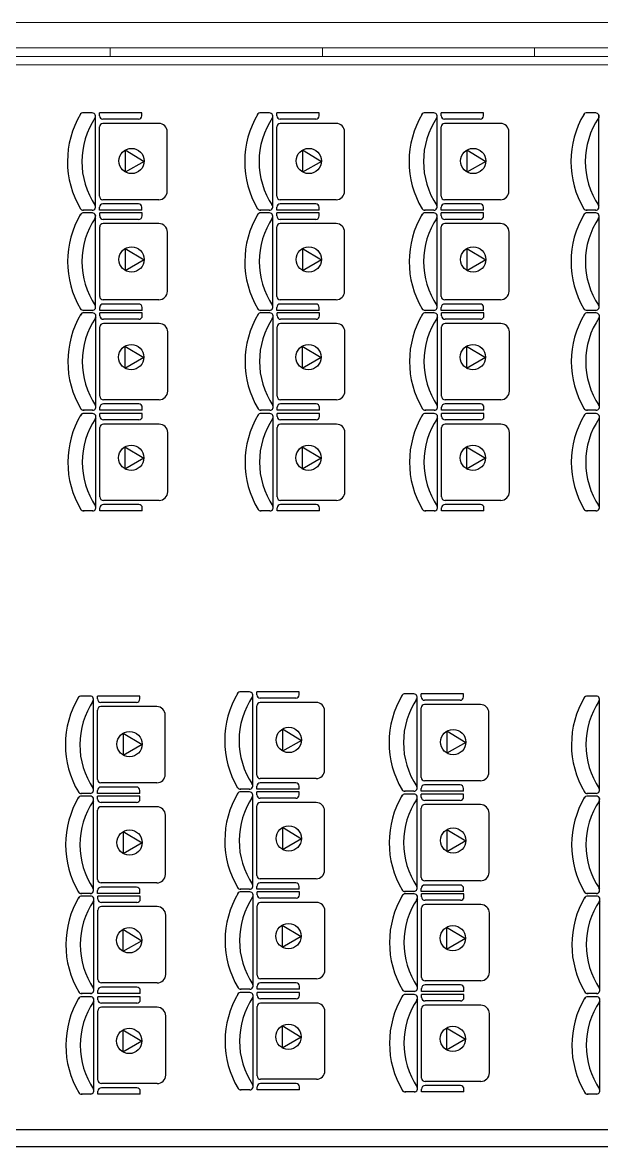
# Model space of a CAD drawing. Header units: millimetres. Extents: x 379 to 563, y 812 to 870.
# Drawn here: x 434.48 to 437.9, y 848.54 to 855.18 of the extents above; entities that cross this region are included whole.
import ezdxf

# ---------------------------------------------------------------- set-up
doc = ezdxf.new("R2010")
doc.units = ezdxf.units.MM
doc.layers.add('mobiliario', color=140, linetype='Continuous')
doc.layers.add('pontos', color=72, linetype='Continuous')

msp = doc.modelspace()

# ---------------------------------------------------------------- linework, layer by layer
for p, q in [((427.5002, 848.6404), (442.3002, 848.6404)), ((427.5002, 848.5404), (442.4002, 848.5404))]:
    msp.add_line(p, q)
at = {"color": 7, "lineweight": 0}
for points in [[(439.8124, 855.1786), (431.4583, 855.1786)], [(439.8124, 855.0283), (431.4583, 855.0283)], [(435.0028, 854.9782), (435.0028, 855.0283)], [(436.2553, 854.9782), (436.2553, 855.0283)], [(437.5078, 854.9782), (437.5078, 855.0283)], [(439.8124, 854.9782), (431.4583, 854.9782)], [(439.8124, 854.9281), (431.4583, 854.9281)]]:
    msp.add_lwpolyline(points, dxfattribs=at)
at = {"layer": 'mobiliario'}
for p, q in [((434.8961, 854.6446), (434.8392, 854.6446)), ((434.9155, 854.0868), (434.9155, 854.6284)), ((435.1894, 854.6446), (434.9394, 854.6446)), ((434.9394, 854.6271), (434.9394, 854.6446)), ((435.1694, 854.6071), (434.9594, 854.6071)), ((435.1894, 854.6271), (435.1894, 854.6446)), ((435.9429, 854.6446), (435.886, 854.6446)), ((435.9623, 854.0868), (435.9623, 854.6284)), ((436.2362, 854.6446), (435.9862, 854.6446)), ((435.9862, 854.6271), (435.9862, 854.6446)), ((436.2162, 854.6071), (436.0062, 854.6071)), ((436.2362, 854.6271), (436.2362, 854.6446)), ((436.9138, 854.6446), (436.8569, 854.6446)), ((436.9332, 854.0868), (436.9332, 854.6284)), ((437.2071, 854.6446), (436.9571, 854.6446)), ((436.9571, 854.6271), (436.9571, 854.6446)), ((437.1871, 854.6071), (436.9771, 854.6071)), ((437.2071, 854.6271), (437.2071, 854.6446)), ((437.8696, 854.6446), (437.8127, 854.6446)), ((437.889, 854.0868), (437.889, 854.6284)), ((434.9394, 854.1521), (434.9394, 854.5621)), ((435.2894, 854.5821), (434.9594, 854.5821)), ((435.9862, 854.1521), (435.9862, 854.5621)), ((436.3362, 854.5821), (436.0062, 854.5821)), ((436.9571, 854.1521), (436.9571, 854.5621)), ((437.3071, 854.5821), (436.9771, 854.5821)), ((435.3394, 854.1821), (435.3394, 854.5321)), ((436.3862, 854.1821), (436.3862, 854.5321)), ((437.3571, 854.1821), (437.3571, 854.5321)), ((434.8964, 854.0696), (434.8398, 854.0696)), ((434.9394, 854.0696), (434.9394, 854.0871)), ((435.1894, 854.0696), (434.9394, 854.0696)), ((435.2894, 854.1321), (434.9594, 854.1321)), ((435.1694, 854.1071), (434.9594, 854.1071)), ((435.1894, 854.0696), (435.1894, 854.0871)), ((435.9432, 854.0696), (435.8866, 854.0696)), ((435.9862, 854.0696), (435.9862, 854.0871)), ((436.2362, 854.0696), (435.9862, 854.0696)), ((436.3362, 854.1321), (436.0062, 854.1321)), ((436.2162, 854.1071), (436.0062, 854.1071)), ((436.2362, 854.0696), (436.2362, 854.0871)), ((436.9141, 854.0696), (436.8575, 854.0696)), ((436.9571, 854.0696), (436.9571, 854.0871)), ((437.2071, 854.0696), (436.9571, 854.0696)), ((437.3071, 854.1321), (436.9771, 854.1321)), ((437.1871, 854.1071), (436.9771, 854.1071)), ((437.2071, 854.0696), (437.2071, 854.0871)), ((437.8699, 854.0696), (437.8133, 854.0696)), ((434.8967, 854.0535), (434.8398, 854.0535)), ((434.9161, 853.4958), (434.9161, 854.0374)), ((435.19, 854.0535), (434.94, 854.0535)), ((434.94, 854.036), (434.94, 854.0535)), ((435.17, 854.016), (434.96, 854.016)), ((435.19, 854.036), (435.19, 854.0535)), ((435.9435, 854.0535), (435.8866, 854.0535)), ((435.9629, 853.4958), (435.9629, 854.0374)), ((436.2368, 854.0535), (435.9868, 854.0535)), ((435.9868, 854.036), (435.9868, 854.0535)), ((436.2168, 854.016), (436.0068, 854.016)), ((436.2368, 854.036), (436.2368, 854.0535)), ((436.9144, 854.0535), (436.8575, 854.0535)), ((436.9338, 853.4958), (436.9338, 854.0374)), ((437.2077, 854.0535), (436.9577, 854.0535)), ((436.9577, 854.036), (436.9577, 854.0535)), ((437.1877, 854.016), (436.9777, 854.016)), ((437.2077, 854.036), (437.2077, 854.0535)), ((437.8702, 854.0535), (437.8133, 854.0535)), ((437.8896, 853.4958), (437.8896, 854.0374)), ((434.94, 853.561), (434.94, 853.971)), ((435.29, 853.991), (434.96, 853.991)), ((435.34, 853.591), (435.34, 853.941)), ((435.9868, 853.561), (435.9868, 853.971)), ((436.3368, 853.991), (436.0068, 853.991)), ((436.3868, 853.591), (436.3868, 853.941)), ((436.9577, 853.561), (436.9577, 853.971)), ((437.3077, 853.991), (436.9777, 853.991)), ((437.3577, 853.591), (437.3577, 853.941)), ((435.29, 853.541), (434.96, 853.541)), ((436.3368, 853.541), (436.0068, 853.541)), ((437.3077, 853.541), (436.9777, 853.541)), ((434.897, 853.4785), (434.8404, 853.4785)), ((434.94, 853.4785), (434.94, 853.496)), ((435.19, 853.4785), (434.94, 853.4785)), ((435.17, 853.516), (434.96, 853.516)), ((435.19, 853.4785), (435.19, 853.496)), ((435.9438, 853.4785), (435.8872, 853.4785)), ((435.9868, 853.4785), (435.9868, 853.496)), ((436.2368, 853.4785), (435.9868, 853.4785)), ((436.2168, 853.516), (436.0068, 853.516)), ((436.2368, 853.4785), (436.2368, 853.496)), ((436.9147, 853.4785), (436.8581, 853.4785)), ((436.9577, 853.4785), (436.9577, 853.496)), ((437.2077, 853.4785), (436.9577, 853.4785)), ((437.1877, 853.516), (436.9777, 853.516)), ((437.2077, 853.4785), (437.2077, 853.496)), ((437.8705, 853.4785), (437.8139, 853.4785)), ((434.8985, 853.4633), (434.8416, 853.4633)), ((434.9179, 852.9055), (434.9179, 853.4471)), ((435.1918, 853.4633), (434.9418, 853.4633)), ((434.9418, 853.4458), (434.9418, 853.4633)), ((435.1718, 853.4258), (434.9618, 853.4258)), ((435.1918, 853.4458), (435.1918, 853.4633)), ((435.9453, 853.4633), (435.8884, 853.4633)), ((435.9647, 852.9055), (435.9647, 853.4471)), ((436.2386, 853.4633), (435.9886, 853.4633)), ((435.9886, 853.4458), (435.9886, 853.4633)), ((436.2186, 853.4258), (436.0086, 853.4258)), ((436.2386, 853.4458), (436.2386, 853.4633)), ((436.9162, 853.4633), (436.8593, 853.4633)), ((436.9356, 852.9055), (436.9356, 853.4471)), ((437.2095, 853.4633), (436.9595, 853.4633)), ((436.9595, 853.4458), (436.9595, 853.4633)), ((437.1895, 853.4258), (436.9795, 853.4258)), ((437.2095, 853.4458), (437.2095, 853.4633)), ((437.872, 853.4633), (437.8151, 853.4633)), ((437.8914, 852.9055), (437.8914, 853.4471)), ((434.9418, 852.9708), (434.9418, 853.3808)), ((435.2918, 853.4008), (434.9618, 853.4008)), ((435.3418, 853.0008), (435.3418, 853.3508)), ((435.9886, 852.9708), (435.9886, 853.3808)), ((436.3386, 853.4008), (436.0086, 853.4008)), ((436.3886, 853.0008), (436.3886, 853.3508)), ((436.9595, 852.9708), (436.9595, 853.3808)), ((437.3095, 853.4008), (436.9795, 853.4008)), ((437.3595, 853.0008), (437.3595, 853.3508)), ((435.2918, 852.9508), (434.9618, 852.9508)), ((436.3386, 852.9508), (436.0086, 852.9508)), ((437.3095, 852.9508), (436.9795, 852.9508)), ((434.8988, 852.8883), (434.8422, 852.8883)), ((434.9418, 852.8883), (434.9418, 852.9058)), ((435.1918, 852.8883), (434.9418, 852.8883)), ((435.1718, 852.9258), (434.9618, 852.9258)), ((435.1918, 852.8883), (435.1918, 852.9058)), ((435.9456, 852.8883), (435.889, 852.8883)), ((435.9886, 852.8883), (435.9886, 852.9058)), ((436.2386, 852.8883), (435.9886, 852.8883)), ((436.2186, 852.9258), (436.0086, 852.9258)), ((436.2386, 852.8883), (436.2386, 852.9058)), ((436.9165, 852.8883), (436.8599, 852.8883)), ((436.9595, 852.8883), (436.9595, 852.9058)), ((437.2095, 852.8883), (436.9595, 852.8883)), ((437.1895, 852.9258), (436.9795, 852.9258)), ((437.2095, 852.8883), (437.2095, 852.9058)), ((437.8723, 852.8883), (437.8157, 852.8883)), ((434.8985, 852.8689), (434.8416, 852.8689)), ((434.9179, 852.3111), (434.9179, 852.8527)), ((435.1918, 852.8689), (434.9418, 852.8689)), ((434.9418, 852.8514), (434.9418, 852.8689)), ((435.1718, 852.8314), (434.9618, 852.8314)), ((435.1918, 852.8514), (435.1918, 852.8689)), ((435.9453, 852.8689), (435.8884, 852.8689)), ((435.9647, 852.3111), (435.9647, 852.8527)), ((436.2386, 852.8689), (435.9886, 852.8689)), ((435.9886, 852.8514), (435.9886, 852.8689)), ((436.2186, 852.8314), (436.0086, 852.8314)), ((436.2386, 852.8514), (436.2386, 852.8689)), ((436.9162, 852.8689), (436.8593, 852.8689)), ((436.9356, 852.3111), (436.9356, 852.8527)), ((437.2095, 852.8689), (436.9595, 852.8689)), ((436.9595, 852.8514), (436.9595, 852.8689)), ((437.1895, 852.8314), (436.9795, 852.8314)), ((437.2095, 852.8514), (437.2095, 852.8689)), ((437.872, 852.8689), (437.8151, 852.8689)), ((437.8914, 852.3111), (437.8914, 852.8527)), ((434.9418, 852.3764), (434.9418, 852.7864)), ((435.2918, 852.8064), (434.9618, 852.8064)), ((435.3418, 852.4064), (435.3418, 852.7564)), ((435.9886, 852.3764), (435.9886, 852.7864)), ((436.3386, 852.8064), (436.0086, 852.8064)), ((436.3886, 852.4064), (436.3886, 852.7564)), ((436.9595, 852.3764), (436.9595, 852.7864)), ((437.3095, 852.8064), (436.9795, 852.8064)), ((437.3595, 852.4064), (437.3595, 852.7564)), ((435.2918, 852.3564), (434.9618, 852.3564)), ((436.3386, 852.3564), (436.0086, 852.3564)), ((437.3095, 852.3564), (436.9795, 852.3564)), ((434.8988, 852.2939), (434.8422, 852.2939)), ((434.9418, 852.2939), (434.9418, 852.3114)), ((435.1918, 852.2939), (434.9418, 852.2939)), ((435.1718, 852.3314), (434.9618, 852.3314)), ((435.1918, 852.2939), (435.1918, 852.3114)), ((435.9456, 852.2939), (435.889, 852.2939)), ((435.9886, 852.2939), (435.9886, 852.3114)), ((436.2386, 852.2939), (435.9886, 852.2939)), ((436.2186, 852.3314), (436.0086, 852.3314)), ((436.2386, 852.2939), (436.2386, 852.3114)), ((436.9165, 852.2939), (436.8599, 852.2939)), ((436.9595, 852.2939), (436.9595, 852.3114)), ((437.2095, 852.2939), (436.9595, 852.2939)), ((437.1895, 852.3314), (436.9795, 852.3314)), ((437.2095, 852.2939), (437.2095, 852.3114)), ((437.8723, 852.2939), (437.8157, 852.2939)), ((435.8248, 851.2254), (435.7678, 851.2254)), ((436.118, 851.2254), (435.868, 851.2254)), ((435.868, 851.2079), (435.868, 851.2254)), ((436.118, 851.2079), (436.118, 851.2254)), ((434.8842, 851.2008), (434.8273, 851.2008)), ((434.9036, 850.643), (434.9036, 851.1846)), ((435.1775, 851.2008), (434.9275, 851.2008)), ((434.9275, 851.1833), (434.9275, 851.2008)), ((435.1575, 851.1633), (434.9475, 851.1633)), ((435.1775, 851.1833), (435.1775, 851.2008)), ((435.8442, 850.6676), (435.8442, 851.2092)), ((436.098, 851.1879), (435.888, 851.1879)), ((436.218, 851.1629), (435.888, 851.1629)), ((436.7957, 851.2131), (436.7388, 851.2131)), ((436.8151, 850.6553), (436.8151, 851.1969)), ((437.089, 851.2131), (436.839, 851.2131)), ((436.839, 851.1956), (436.839, 851.2131)), ((437.069, 851.1756), (436.859, 851.1756)), ((437.189, 851.1506), (436.859, 851.1506)), ((437.089, 851.1956), (437.089, 851.2131)), ((437.8728, 851.2008), (437.8159, 851.2008)), ((437.8922, 850.643), (437.8922, 851.1846)), ((434.9275, 850.7083), (434.9275, 851.1183)), ((435.2775, 851.1383), (434.9475, 851.1383)), ((435.3275, 850.7383), (435.3275, 851.0883)), ((435.868, 850.7329), (435.868, 851.1429)), ((436.268, 850.7629), (436.268, 851.1129)), ((436.839, 850.7206), (436.839, 851.1306)), ((437.239, 850.7506), (437.239, 851.1006)), ((435.2775, 850.6883), (434.9475, 850.6883)), ((436.218, 850.7129), (435.888, 850.7129)), ((436.098, 850.6879), (435.888, 850.6879)), ((437.189, 850.7006), (436.859, 850.7006)), ((434.8845, 850.6258), (434.8279, 850.6258)), ((434.9275, 850.6258), (434.9275, 850.6433)), ((435.1775, 850.6258), (434.9275, 850.6258)), ((435.1575, 850.6633), (434.9475, 850.6633)), ((435.1775, 850.6258), (435.1775, 850.6433)), ((435.8251, 850.6504), (435.7684, 850.6504)), ((435.8253, 850.6343), (435.7684, 850.6343)), ((435.8447, 850.0765), (435.8447, 850.6181)), ((435.868, 850.6504), (435.868, 850.6679)), ((436.118, 850.6504), (435.868, 850.6504)), ((436.1186, 850.6343), (435.8686, 850.6343)), ((435.8686, 850.6168), (435.8686, 850.6343)), ((436.118, 850.6504), (436.118, 850.6679)), ((436.1186, 850.6168), (436.1186, 850.6343)), ((436.7962, 850.622), (436.7393, 850.622)), ((436.796, 850.6381), (436.7394, 850.6381)), ((436.839, 850.6381), (436.839, 850.6556)), ((437.089, 850.6381), (436.839, 850.6381)), ((437.0895, 850.622), (436.8395, 850.622)), ((436.8395, 850.6045), (436.8395, 850.622)), ((437.069, 850.6756), (436.859, 850.6756)), ((437.089, 850.6381), (437.089, 850.6556)), ((437.0895, 850.6045), (437.0895, 850.622)), ((437.8731, 850.6258), (437.8165, 850.6258)), ((434.8847, 850.6097), (434.8278, 850.6097)), ((434.9041, 850.0519), (434.9041, 850.5935)), ((435.178, 850.6097), (434.928, 850.6097)), ((434.928, 850.5922), (434.928, 850.6097)), ((435.158, 850.5722), (434.948, 850.5722)), ((435.178, 850.5922), (435.178, 850.6097)), ((435.8686, 850.1418), (435.8686, 850.5518)), ((436.0986, 850.5968), (435.8886, 850.5968)), ((436.2186, 850.5718), (435.8886, 850.5718)), ((436.8157, 850.0642), (436.8157, 850.6058)), ((437.0695, 850.5845), (436.8595, 850.5845)), ((437.1895, 850.5595), (436.8595, 850.5595)), ((437.8734, 850.6097), (437.8165, 850.6097)), ((437.8928, 850.0519), (437.8928, 850.5935)), ((434.928, 850.1172), (434.928, 850.5272)), ((435.278, 850.5472), (434.948, 850.5472)), ((435.328, 850.1472), (435.328, 850.4972)), ((436.2686, 850.1718), (436.2686, 850.5218)), ((436.8395, 850.1295), (436.8395, 850.5395)), ((437.2395, 850.1595), (437.2395, 850.5095)), ((435.278, 850.0972), (434.948, 850.0972)), ((436.2186, 850.1218), (435.8886, 850.1218)), ((436.0986, 850.0968), (435.8886, 850.0968)), ((437.1895, 850.1095), (436.8595, 850.1095)), ((434.885, 850.0347), (434.8284, 850.0347)), ((434.8866, 850.0195), (434.8296, 850.0195)), ((434.928, 850.0347), (434.928, 850.0522)), ((435.178, 850.0347), (434.928, 850.0347)), ((435.1798, 850.0195), (434.9298, 850.0195)), ((434.9298, 850.002), (434.9298, 850.0195)), ((435.158, 850.0722), (434.948, 850.0722)), ((435.178, 850.0347), (435.178, 850.0522)), ((435.1798, 850.002), (435.1798, 850.0195)), ((435.8256, 850.0593), (435.769, 850.0593)), ((435.8271, 850.0441), (435.7702, 850.0441)), ((435.8465, 849.4863), (435.8465, 850.0279)), ((435.8686, 850.0593), (435.8686, 850.0768)), ((436.1186, 850.0593), (435.8686, 850.0593)), ((436.1204, 850.0441), (435.8704, 850.0441)), ((435.8704, 850.0266), (435.8704, 850.0441)), ((436.1186, 850.0593), (436.1186, 850.0768)), ((436.1204, 850.0266), (436.1204, 850.0441)), ((436.7966, 850.047), (436.7399, 850.047)), ((436.7981, 850.0318), (436.7412, 850.0318)), ((436.8395, 850.047), (436.8395, 850.0645)), ((437.0895, 850.047), (436.8395, 850.047)), ((437.0914, 850.0318), (436.8414, 850.0318)), ((436.8414, 850.0143), (436.8414, 850.0318)), ((437.0695, 850.0845), (436.8595, 850.0845)), ((437.0895, 850.047), (437.0895, 850.0645)), ((437.0914, 850.0143), (437.0914, 850.0318)), ((437.8737, 850.0347), (437.8171, 850.0347)), ((437.8752, 850.0195), (437.8183, 850.0195)), ((434.906, 849.4617), (434.906, 850.0033)), ((435.1598, 849.982), (434.9498, 849.982)), ((435.2798, 849.957), (434.9498, 849.957)), ((435.8704, 849.5516), (435.8704, 849.9616)), ((436.1004, 850.0066), (435.8904, 850.0066)), ((436.2204, 849.9816), (435.8904, 849.9816)), ((436.8175, 849.474), (436.8175, 850.0156)), ((437.0714, 849.9943), (436.8614, 849.9943)), ((437.1914, 849.9693), (436.8614, 849.9693)), ((437.8946, 849.4617), (437.8946, 850.0033)), ((434.9298, 849.527), (434.9298, 849.937)), ((435.3298, 849.557), (435.3298, 849.907)), ((436.2704, 849.5816), (436.2704, 849.9316)), ((436.8414, 849.5393), (436.8414, 849.9493)), ((437.2414, 849.5693), (437.2414, 849.9193)), ((435.2798, 849.507), (434.9498, 849.507)), ((436.2204, 849.5316), (435.8904, 849.5316)), ((436.1004, 849.5066), (435.8904, 849.5066)), ((437.1914, 849.5193), (436.8614, 849.5193)), ((437.0714, 849.4943), (436.8614, 849.4943)), ((434.8866, 849.425), (434.8296, 849.425)), ((434.8869, 849.4445), (434.8303, 849.4445)), ((434.9298, 849.4445), (434.9298, 849.462)), ((435.1798, 849.4445), (434.9298, 849.4445)), ((435.1798, 849.425), (434.9298, 849.425)), ((434.9298, 849.4075), (434.9298, 849.425)), ((435.1598, 849.482), (434.9498, 849.482)), ((435.1798, 849.4445), (435.1798, 849.462)), ((435.1798, 849.4075), (435.1798, 849.425)), ((435.8271, 849.4497), (435.7702, 849.4497)), ((435.8274, 849.4691), (435.7708, 849.4691)), ((435.8465, 848.8919), (435.8465, 849.4335)), ((435.8704, 849.4691), (435.8704, 849.4866)), ((436.1204, 849.4691), (435.8704, 849.4691)), ((436.1204, 849.4497), (435.8704, 849.4497)), ((435.8704, 849.4322), (435.8704, 849.4497)), ((436.1204, 849.4691), (436.1204, 849.4866)), ((436.1204, 849.4322), (436.1204, 849.4497)), ((436.7981, 849.4374), (436.7412, 849.4374)), ((436.7984, 849.4568), (436.7418, 849.4568)), ((436.8414, 849.4568), (436.8414, 849.4743)), ((437.0914, 849.4568), (436.8414, 849.4568)), ((437.0914, 849.4374), (436.8414, 849.4374)), ((436.8414, 849.4199), (436.8414, 849.4374)), ((437.0914, 849.4568), (437.0914, 849.4743)), ((437.0914, 849.4199), (437.0914, 849.4374)), ((437.8752, 849.425), (437.8183, 849.425)), ((437.8755, 849.4445), (437.8189, 849.4445)), ((434.906, 848.8673), (434.906, 849.4089)), ((435.1598, 849.3875), (434.9498, 849.3875)), ((435.2798, 849.3625), (434.9498, 849.3625)), ((435.8704, 848.9572), (435.8704, 849.3672)), ((436.1004, 849.4122), (435.8904, 849.4122)), ((436.2204, 849.3872), (435.8904, 849.3872)), ((436.8175, 848.8796), (436.8175, 849.4212)), ((437.0714, 849.3999), (436.8614, 849.3999)), ((437.1914, 849.3749), (436.8614, 849.3749)), ((437.8946, 848.8673), (437.8946, 849.4089)), ((434.9298, 848.9325), (434.9298, 849.3425)), ((435.3298, 848.9625), (435.3298, 849.3125)), ((436.2704, 848.9872), (436.2704, 849.3372)), ((436.8414, 848.9449), (436.8414, 849.3549)), ((437.2414, 848.9749), (437.2414, 849.3249)), ((435.2798, 848.9125), (434.9498, 848.9125)), ((435.8704, 848.8747), (435.8704, 848.8922)), ((436.2204, 848.9372), (435.8904, 848.9372)), ((436.1004, 848.9122), (435.8904, 848.9122)), ((436.1204, 848.8747), (436.1204, 848.8922)), ((437.1914, 848.9249), (436.8614, 848.9249)), ((437.0714, 848.8999), (436.8614, 848.8999)), ((434.8869, 848.85), (434.8303, 848.85)), ((434.9298, 848.85), (434.9298, 848.8675)), ((435.1798, 848.85), (434.9298, 848.85)), ((435.1598, 848.8875), (434.9498, 848.8875)), ((435.1798, 848.85), (435.1798, 848.8675)), ((435.8274, 848.8747), (435.7708, 848.8747)), ((436.1204, 848.8747), (435.8704, 848.8747)), ((436.7984, 848.8624), (436.7418, 848.8624)), ((436.8414, 848.8624), (436.8414, 848.8799)), ((437.0914, 848.8624), (436.8414, 848.8624)), ((437.0914, 848.8624), (437.0914, 848.8799)), ((437.8755, 848.85), (437.8189, 848.85))]:
    msp.add_line(p, q, dxfattribs=at)
for centre, radius, start, end in [((435.2976, 854.3571), 0.5479, 149.20718, 210.60825), ((434.8424, 854.6249), 0.02, 79.83926, 158.41948), ((435.2976, 854.3571), 0.463, 145.88951, 213.99142), ((434.8959, 854.6246), 0.02, 315.79849, 90.6613), ((434.9594, 854.6271), 0.02, 180, 270), ((435.1694, 854.6271), 0.02, 270, 0), ((436.3444, 854.3571), 0.5479, 149.20718, 210.60825), ((435.8892, 854.6249), 0.02, 79.83926, 158.41948), ((436.3444, 854.3571), 0.463, 145.88951, 213.99142), ((435.9427, 854.6246), 0.02, 315.79849, 90.6613), ((436.0062, 854.6271), 0.02, 180, 270), ((436.2162, 854.6271), 0.02, 270, 0), ((437.3153, 854.3571), 0.5479, 149.20718, 210.60825), ((436.8601, 854.6249), 0.02, 79.83926, 158.41948), ((437.3153, 854.3571), 0.463, 145.88951, 213.99142), ((436.9136, 854.6246), 0.02, 315.79849, 90.6613), ((436.9771, 854.6271), 0.02, 180, 270), ((437.1871, 854.6271), 0.02, 270, 0), ((438.2711, 854.3571), 0.5479, 149.20718, 210.60825), ((437.8159, 854.6249), 0.02, 79.83926, 158.41948), ((438.2711, 854.3571), 0.463, 145.88951, 213.99142), ((437.8694, 854.6246), 0.02, 315.79849, 90.6613), ((434.9594, 854.5621), 0.02, 90, 180), ((435.2894, 854.5321), 0.05, 0, 90), ((436.0062, 854.5621), 0.02, 90, 180), ((436.3362, 854.5321), 0.05, 0, 90), ((436.9771, 854.5621), 0.02, 90, 180), ((437.3071, 854.5321), 0.05, 0, 90), ((434.9594, 854.1521), 0.02, 180, 270), ((435.2894, 854.1821), 0.05, 270, 0), ((436.0062, 854.1521), 0.02, 180, 270), ((436.3362, 854.1821), 0.05, 270, 0), ((436.9771, 854.1521), 0.02, 180, 270), ((437.3071, 854.1821), 0.05, 270, 0), ((434.8426, 854.0894), 0.02, 206.56751, 277.91208), ((434.8957, 854.0896), 0.02, 267.97068, 41.63789), ((434.9594, 854.0871), 0.02, 90, 180), ((435.1694, 854.0871), 0.02, 0, 90), ((435.8894, 854.0894), 0.02, 206.56751, 277.91208), ((435.9425, 854.0896), 0.02, 267.97068, 41.63789), ((436.0062, 854.0871), 0.02, 90, 180), ((436.2162, 854.0871), 0.02, 0, 90), ((436.8603, 854.0894), 0.02, 206.56751, 277.91208), ((436.9134, 854.0896), 0.02, 267.97068, 41.63789), ((436.9771, 854.0871), 0.02, 90, 180), ((437.1871, 854.0871), 0.02, 0, 90), ((437.816, 854.0894), 0.02, 206.56751, 277.91208), ((437.8692, 854.0896), 0.02, 267.97068, 41.63789), ((435.2982, 853.766), 0.5479, 149.20718, 210.60825), ((434.843, 854.0339), 0.02, 79.83926, 158.41948), ((435.2982, 853.766), 0.463, 145.88951, 213.99142), ((434.8965, 854.0335), 0.02, 315.79849, 90.6613), ((434.96, 854.036), 0.02, 180, 270), ((435.17, 854.036), 0.02, 270, 0), ((436.345, 853.766), 0.5479, 149.20718, 210.60825), ((435.8898, 854.0339), 0.02, 79.83926, 158.41948), ((436.345, 853.766), 0.463, 145.88951, 213.99142), ((435.9433, 854.0335), 0.02, 315.79849, 90.6613), ((436.0068, 854.036), 0.02, 180, 270), ((436.2168, 854.036), 0.02, 270, 0), ((437.3159, 853.766), 0.5479, 149.20718, 210.60825), ((436.8607, 854.0339), 0.02, 79.83926, 158.41948), ((437.3159, 853.766), 0.463, 145.88951, 213.99142), ((436.9142, 854.0335), 0.02, 315.79849, 90.6613), ((436.9777, 854.036), 0.02, 180, 270), ((437.1877, 854.036), 0.02, 270, 0), ((438.2717, 853.766), 0.5479, 149.20718, 210.60825), ((437.8165, 854.0339), 0.02, 79.83926, 158.41948), ((438.2717, 853.766), 0.463, 145.88951, 213.99142), ((437.8699, 854.0335), 0.02, 315.79849, 90.6613), ((434.96, 853.971), 0.02, 90, 180), ((435.29, 853.941), 0.05, 0, 90), ((436.0068, 853.971), 0.02, 90, 180), ((436.3368, 853.941), 0.05, 0, 90), ((436.9777, 853.971), 0.02, 90, 180), ((437.3077, 853.941), 0.05, 0, 90), ((434.96, 853.561), 0.02, 180, 270), ((435.29, 853.591), 0.05, 270, 0), ((436.0068, 853.561), 0.02, 180, 270), ((436.3368, 853.591), 0.05, 270, 0), ((436.9777, 853.561), 0.02, 180, 270), ((437.3077, 853.591), 0.05, 270, 0), ((434.8432, 853.4984), 0.02, 206.56751, 277.91208), ((434.8963, 853.4985), 0.02, 267.97068, 41.63789), ((434.96, 853.496), 0.02, 90, 180), ((435.17, 853.496), 0.02, 0, 90), ((435.8899, 853.4984), 0.02, 206.56751, 277.91208), ((435.9431, 853.4985), 0.02, 267.97068, 41.63789), ((436.0068, 853.496), 0.02, 90, 180), ((436.2168, 853.496), 0.02, 0, 90), ((436.8609, 853.4984), 0.02, 206.56751, 277.91208), ((436.914, 853.4985), 0.02, 267.97068, 41.63789), ((436.9777, 853.496), 0.02, 90, 180), ((437.1877, 853.496), 0.02, 0, 90), ((437.8166, 853.4984), 0.02, 206.56751, 277.91208), ((437.8698, 853.4985), 0.02, 267.97068, 41.63789), ((435.3, 853.1758), 0.5479, 149.20718, 210.60825), ((434.8448, 853.4436), 0.02, 79.83926, 158.41948), ((435.3, 853.1758), 0.463, 145.88951, 213.99142), ((434.8983, 853.4433), 0.02, 315.79849, 90.6613), ((434.9618, 853.4458), 0.02, 180, 270), ((435.1718, 853.4458), 0.02, 270, 0), ((436.3468, 853.1758), 0.5479, 149.20718, 210.60825), ((435.8916, 853.4436), 0.02, 79.83926, 158.41948), ((436.3468, 853.1758), 0.463, 145.88951, 213.99142), ((435.9451, 853.4433), 0.02, 315.79849, 90.6613), ((436.0086, 853.4458), 0.02, 180, 270), ((436.2186, 853.4458), 0.02, 270, 0), ((437.3177, 853.1758), 0.5479, 149.20718, 210.60825), ((436.8625, 853.4436), 0.02, 79.83926, 158.41948), ((437.3177, 853.1758), 0.463, 145.88951, 213.99142), ((436.916, 853.4433), 0.02, 315.79849, 90.6613), ((436.9795, 853.4458), 0.02, 180, 270), ((437.1895, 853.4458), 0.02, 270, 0), ((438.2735, 853.1758), 0.5479, 149.20718, 210.60825), ((437.8183, 853.4436), 0.02, 79.83926, 158.41948), ((438.2735, 853.1758), 0.463, 145.88951, 213.99142), ((437.8717, 853.4433), 0.02, 315.79849, 90.6613), ((434.9618, 853.3808), 0.02, 90, 180), ((435.2918, 853.3508), 0.05, 0, 90), ((436.0086, 853.3808), 0.02, 90, 180), ((436.3386, 853.3508), 0.05, 0, 90), ((436.9795, 853.3808), 0.02, 90, 180), ((437.3095, 853.3508), 0.05, 0, 90), ((434.9618, 852.9708), 0.02, 180, 270), ((435.2918, 853.0008), 0.05, 270, 0), ((436.0086, 852.9708), 0.02, 180, 270), ((436.3386, 853.0008), 0.05, 270, 0), ((436.9795, 852.9708), 0.02, 180, 270), ((437.3095, 853.0008), 0.05, 270, 0), ((434.845, 852.9081), 0.02, 206.56751, 277.91208), ((434.8981, 852.9083), 0.02, 267.97068, 41.63789), ((434.9618, 852.9058), 0.02, 90, 180), ((435.1718, 852.9058), 0.02, 0, 90), ((435.8917, 852.9081), 0.02, 206.56751, 277.91208), ((435.9449, 852.9083), 0.02, 267.97068, 41.63789), ((436.0086, 852.9058), 0.02, 90, 180), ((436.2186, 852.9058), 0.02, 0, 90), ((436.8627, 852.9081), 0.02, 206.56751, 277.91208), ((436.9158, 852.9083), 0.02, 267.97068, 41.63789), ((436.9795, 852.9058), 0.02, 90, 180), ((437.1895, 852.9058), 0.02, 0, 90), ((437.8184, 852.9081), 0.02, 206.56751, 277.91208), ((437.8716, 852.9083), 0.02, 267.97068, 41.63789), ((435.3, 852.5814), 0.5479, 149.20718, 210.60825), ((434.8448, 852.8492), 0.02, 79.83926, 158.41948), ((435.3, 852.5814), 0.463, 145.88951, 213.99142), ((434.8983, 852.8489), 0.02, 315.79849, 90.6613), ((434.9618, 852.8514), 0.02, 180, 270), ((435.1718, 852.8514), 0.02, 270, 0), ((436.3468, 852.5814), 0.5479, 149.20718, 210.60825), ((435.8916, 852.8492), 0.02, 79.83926, 158.41948), ((436.3468, 852.5814), 0.463, 145.88951, 213.99142), ((435.9451, 852.8489), 0.02, 315.79849, 90.6613), ((436.0086, 852.8514), 0.02, 180, 270), ((436.2186, 852.8514), 0.02, 270, 0), ((437.3177, 852.5814), 0.5479, 149.20718, 210.60825), ((436.8625, 852.8492), 0.02, 79.83926, 158.41948), ((437.3177, 852.5814), 0.463, 145.88951, 213.99142), ((436.916, 852.8489), 0.02, 315.79849, 90.6613), ((436.9795, 852.8514), 0.02, 180, 270), ((437.1895, 852.8514), 0.02, 270, 0), ((438.2735, 852.5814), 0.5479, 149.20718, 210.60825), ((437.8183, 852.8492), 0.02, 79.83926, 158.41948), ((438.2735, 852.5814), 0.463, 145.88951, 213.99142), ((437.8717, 852.8489), 0.02, 315.79849, 90.6613), ((434.9618, 852.7864), 0.02, 90, 180), ((435.2918, 852.7564), 0.05, 0, 90), ((436.0086, 852.7864), 0.02, 90, 180), ((436.3386, 852.7564), 0.05, 0, 90), ((436.9795, 852.7864), 0.02, 90, 180), ((437.3095, 852.7564), 0.05, 0, 90), ((434.9618, 852.3764), 0.02, 180, 270), ((435.2918, 852.4064), 0.05, 270, 0), ((436.0086, 852.3764), 0.02, 180, 270), ((436.3386, 852.4064), 0.05, 270, 0), ((436.9795, 852.3764), 0.02, 180, 270), ((437.3095, 852.4064), 0.05, 270, 0), ((434.845, 852.3137), 0.02, 206.56751, 277.91208), ((434.8981, 852.3139), 0.02, 267.97068, 41.63789), ((434.9618, 852.3114), 0.02, 90, 180), ((435.1718, 852.3114), 0.02, 0, 90), ((435.8917, 852.3137), 0.02, 206.56751, 277.91208), ((435.9449, 852.3139), 0.02, 267.97068, 41.63789), ((436.0086, 852.3114), 0.02, 90, 180), ((436.2186, 852.3114), 0.02, 0, 90), ((436.8627, 852.3137), 0.02, 206.56751, 277.91208), ((436.9158, 852.3139), 0.02, 267.97068, 41.63789), ((436.9795, 852.3114), 0.02, 90, 180), ((437.1895, 852.3114), 0.02, 0, 90), ((437.8184, 852.3137), 0.02, 206.56751, 277.91208), ((437.8716, 852.3139), 0.02, 267.97068, 41.63789), ((436.2263, 850.9379), 0.5479, 149.20718, 210.60825), ((435.7711, 851.2057), 0.02, 79.83926, 158.41948), ((435.8245, 851.2054), 0.02, 315.79849, 90.6613), ((435.2857, 850.9133), 0.5479, 149.20718, 210.60825), ((434.8305, 851.1811), 0.02, 79.83926, 158.41948), ((435.2857, 850.9133), 0.463, 145.88951, 213.99142), ((434.8839, 851.1808), 0.02, 315.79849, 90.6613), ((434.9475, 851.1833), 0.02, 180, 270), ((435.1575, 851.1833), 0.02, 270, 0), ((436.2263, 850.9379), 0.463, 145.88951, 213.99142), ((435.888, 851.2079), 0.02, 180, 270), ((435.888, 851.1429), 0.02, 90, 180), ((436.098, 851.2079), 0.02, 270, 0), ((436.218, 851.1129), 0.05, 0, 90), ((437.1972, 850.9256), 0.5479, 149.20718, 210.60825), ((436.742, 851.1934), 0.02, 79.83926, 158.41948), ((437.1972, 850.9256), 0.463, 145.88951, 213.99142), ((436.7954, 851.1931), 0.02, 315.79849, 90.6613), ((436.859, 851.1956), 0.02, 180, 270), ((436.859, 851.1306), 0.02, 90, 180), ((437.069, 851.1956), 0.02, 270, 0), ((437.189, 851.1006), 0.05, 0, 90), ((438.2743, 850.9133), 0.5479, 149.20718, 210.60825), ((437.8191, 851.1811), 0.02, 79.83926, 158.41948), ((438.2743, 850.9133), 0.463, 145.88951, 213.99142), ((437.8726, 851.1808), 0.02, 315.79849, 90.6613), ((434.9475, 851.1183), 0.02, 90, 180), ((435.2775, 851.0883), 0.05, 0, 90), ((436.218, 850.7629), 0.05, 270, 0), ((437.189, 850.7506), 0.05, 270, 0), ((434.9475, 850.7083), 0.02, 180, 270), ((435.2775, 850.7383), 0.05, 270, 0), ((435.8243, 850.6704), 0.02, 267.97068, 41.63789), ((435.888, 850.7329), 0.02, 180, 270), ((435.888, 850.6679), 0.02, 90, 180), ((436.098, 850.6679), 0.02, 0, 90), ((436.859, 850.7206), 0.02, 180, 270), ((434.8306, 850.6456), 0.02, 206.56751, 277.91208), ((434.8838, 850.6457), 0.02, 267.97068, 41.63789), ((434.9475, 850.6433), 0.02, 90, 180), ((435.1575, 850.6433), 0.02, 0, 90), ((436.2268, 850.3468), 0.5479, 149.20718, 210.60825), ((435.7716, 850.6147), 0.02, 79.83926, 158.41948), ((435.7712, 850.6702), 0.02, 206.56751, 277.91208), ((435.8251, 850.6143), 0.02, 315.79849, 90.6613), ((435.8886, 850.6168), 0.02, 180, 270), ((436.0986, 850.6168), 0.02, 270, 0), ((436.7426, 850.6023), 0.02, 79.83926, 158.41948), ((436.7421, 850.6579), 0.02, 206.56751, 277.91208), ((436.7953, 850.6581), 0.02, 267.97068, 41.63789), ((436.796, 850.602), 0.02, 315.79849, 90.6613), ((436.859, 850.6556), 0.02, 90, 180), ((437.069, 850.6556), 0.02, 0, 90), ((437.8192, 850.6456), 0.02, 206.56751, 277.91208), ((437.8724, 850.6457), 0.02, 267.97068, 41.63789), ((435.2863, 850.3222), 0.5479, 149.20718, 210.60825), ((434.831, 850.59), 0.02, 79.83926, 158.41948), ((435.2863, 850.3222), 0.463, 145.88951, 213.99142), ((434.8845, 850.5897), 0.02, 315.79849, 90.6613), ((434.948, 850.5922), 0.02, 180, 270), ((435.158, 850.5922), 0.02, 270, 0), ((436.2268, 850.3468), 0.463, 145.88951, 213.99142), ((435.8886, 850.5518), 0.02, 90, 180), ((436.2186, 850.5218), 0.05, 0, 90), ((437.1978, 850.3345), 0.5479, 149.20718, 210.60825), ((437.1978, 850.3345), 0.463, 145.88951, 213.99142), ((436.8595, 850.6045), 0.02, 180, 270), ((436.8595, 850.5395), 0.02, 90, 180), ((437.0695, 850.6045), 0.02, 270, 0), ((437.1895, 850.5095), 0.05, 0, 90), ((438.2749, 850.3222), 0.5479, 149.20718, 210.60825), ((437.8197, 850.59), 0.02, 79.83926, 158.41948), ((438.2749, 850.3222), 0.463, 145.88951, 213.99142), ((437.8731, 850.5897), 0.02, 315.79849, 90.6613), ((434.948, 850.5272), 0.02, 90, 180), ((435.278, 850.4972), 0.05, 0, 90), ((436.2186, 850.1718), 0.05, 270, 0), ((437.1895, 850.1595), 0.05, 270, 0), ((434.948, 850.1172), 0.02, 180, 270), ((435.278, 850.1472), 0.05, 270, 0), ((435.8249, 850.0793), 0.02, 267.97068, 41.63789), ((435.8886, 850.1418), 0.02, 180, 270), ((435.8886, 850.0768), 0.02, 90, 180), ((436.0986, 850.0768), 0.02, 0, 90), ((436.8595, 850.1295), 0.02, 180, 270), ((434.8312, 850.0545), 0.02, 206.56751, 277.91208), ((434.8329, 849.9998), 0.02, 79.83926, 158.41948), ((434.8843, 850.0547), 0.02, 267.97068, 41.63789), ((434.8863, 849.9995), 0.02, 315.79849, 90.6613), ((434.948, 850.0522), 0.02, 90, 180), ((435.158, 850.0522), 0.02, 0, 90), ((436.2287, 849.7566), 0.5479, 149.20718, 210.60825), ((435.7718, 850.0791), 0.02, 206.56751, 277.91208), ((435.7734, 850.0244), 0.02, 79.83926, 158.41948), ((435.8269, 850.0241), 0.02, 315.79849, 90.6613), ((435.8904, 850.0266), 0.02, 180, 270), ((436.1004, 850.0266), 0.02, 270, 0), ((437.1996, 849.7443), 0.5479, 149.20718, 210.60825), ((436.7427, 850.0668), 0.02, 206.56751, 277.91208), ((436.7444, 850.0121), 0.02, 79.83926, 158.41948), ((436.7958, 850.067), 0.02, 267.97068, 41.63789), ((436.7978, 850.0118), 0.02, 315.79849, 90.6613), ((436.8595, 850.0645), 0.02, 90, 180), ((437.0695, 850.0645), 0.02, 0, 90), ((437.8198, 850.0545), 0.02, 206.56751, 277.91208), ((437.8215, 849.9998), 0.02, 79.83926, 158.41948), ((437.873, 850.0547), 0.02, 267.97068, 41.63789), ((437.875, 849.9995), 0.02, 315.79849, 90.6613), ((435.2881, 849.732), 0.5479, 149.20718, 210.60825), ((435.2881, 849.732), 0.463, 145.88951, 213.99142), ((434.9498, 850.002), 0.02, 180, 270), ((434.9498, 849.937), 0.02, 90, 180), ((435.1598, 850.002), 0.02, 270, 0), ((435.2798, 849.907), 0.05, 0, 90), ((436.2287, 849.7566), 0.463, 145.88951, 213.99142), ((435.8904, 849.9616), 0.02, 90, 180), ((436.2204, 849.9316), 0.05, 0, 90), ((437.1996, 849.7443), 0.463, 145.88951, 213.99142), ((436.8614, 850.0143), 0.02, 180, 270), ((436.8614, 849.9493), 0.02, 90, 180), ((437.0714, 850.0143), 0.02, 270, 0), ((437.1914, 849.9193), 0.05, 0, 90), ((438.2767, 849.732), 0.5479, 149.20718, 210.60825), ((438.2767, 849.732), 0.463, 145.88951, 213.99142), ((435.2798, 849.557), 0.05, 270, 0), ((436.2204, 849.5816), 0.05, 270, 0), ((437.1914, 849.5693), 0.05, 270, 0), ((434.9498, 849.527), 0.02, 180, 270), ((435.8267, 849.4891), 0.02, 267.97068, 41.63789), ((435.8904, 849.5516), 0.02, 180, 270), ((435.8904, 849.4866), 0.02, 90, 180), ((436.1004, 849.4866), 0.02, 0, 90), ((436.7977, 849.4768), 0.02, 267.97068, 41.63789), ((436.8614, 849.5393), 0.02, 180, 270), ((436.8614, 849.4743), 0.02, 90, 180), ((437.0714, 849.4743), 0.02, 0, 90), ((434.8329, 849.4054), 0.02, 79.83926, 158.41948), ((434.833, 849.4643), 0.02, 206.56751, 277.91208), ((434.8862, 849.4644), 0.02, 267.97068, 41.63789), ((434.8863, 849.405), 0.02, 315.79849, 90.6613), ((434.9498, 849.462), 0.02, 90, 180), ((435.1598, 849.462), 0.02, 0, 90), ((436.2287, 849.1622), 0.5479, 149.20718, 210.60825), ((435.7734, 849.43), 0.02, 79.83926, 158.41948), ((435.7736, 849.4889), 0.02, 206.56751, 277.91208), ((436.2287, 849.1622), 0.463, 145.88951, 213.99142), ((435.8269, 849.4297), 0.02, 315.79849, 90.6613), ((435.8904, 849.4322), 0.02, 180, 270), ((436.1004, 849.4322), 0.02, 270, 0), ((437.1996, 849.1499), 0.5479, 149.20718, 210.60825), ((436.7444, 849.4177), 0.02, 79.83926, 158.41948), ((436.7445, 849.4766), 0.02, 206.56751, 277.91208), ((436.7978, 849.4174), 0.02, 315.79849, 90.6613), ((437.8215, 849.4054), 0.02, 79.83926, 158.41948), ((437.8216, 849.4643), 0.02, 206.56751, 277.91208), ((437.8748, 849.4644), 0.02, 267.97068, 41.63789), ((437.875, 849.405), 0.02, 315.79849, 90.6613), ((435.2881, 849.1375), 0.5479, 149.20718, 210.60825), ((435.2881, 849.1375), 0.463, 145.88951, 213.99142), ((434.9498, 849.4075), 0.02, 180, 270), ((434.9498, 849.3425), 0.02, 90, 180), ((435.1598, 849.4075), 0.02, 270, 0), ((435.2798, 849.3125), 0.05, 0, 90), ((435.8904, 849.3672), 0.02, 90, 180), ((436.2204, 849.3372), 0.05, 0, 90), ((437.1996, 849.1499), 0.463, 145.88951, 213.99142), ((436.8614, 849.4199), 0.02, 180, 270), ((436.8614, 849.3549), 0.02, 90, 180), ((437.0714, 849.4199), 0.02, 270, 0), ((437.1914, 849.3249), 0.05, 0, 90), ((438.2767, 849.1375), 0.5479, 149.20718, 210.60825), ((438.2767, 849.1375), 0.463, 145.88951, 213.99142), ((435.2798, 848.9625), 0.05, 270, 0), ((435.8904, 848.9572), 0.02, 180, 270), ((436.2204, 848.9872), 0.05, 270, 0), ((437.1914, 848.9749), 0.05, 270, 0), ((434.9498, 848.9325), 0.02, 180, 270), ((435.8267, 848.8947), 0.02, 267.97068, 41.63789), ((435.8904, 848.8922), 0.02, 90, 180), ((436.1004, 848.8922), 0.02, 0, 90), ((436.7977, 848.8824), 0.02, 267.97068, 41.63789), ((436.8614, 848.9449), 0.02, 180, 270), ((436.8614, 848.8799), 0.02, 90, 180), ((437.0714, 848.8799), 0.02, 0, 90), ((434.833, 848.8699), 0.02, 206.56751, 277.91208), ((434.8862, 848.87), 0.02, 267.97068, 41.63789), ((434.9498, 848.8675), 0.02, 90, 180), ((435.1598, 848.8675), 0.02, 0, 90), ((435.7736, 848.8945), 0.02, 206.56751, 277.91208), ((436.7445, 848.8822), 0.02, 206.56751, 277.91208), ((437.8216, 848.8699), 0.02, 206.56751, 277.91208), ((437.8748, 848.87), 0.02, 267.97068, 41.63789)]:
    msp.add_arc(centre, radius, start, end, dxfattribs=at)
at = {"layer": 'pontos'}
for p, q in [((435.0902, 854.4262), (435.0902, 854.2942)), ((435.0902, 854.4262), (435.2029, 854.3583)), ((436.137, 854.4262), (436.137, 854.2942)), ((436.137, 854.4262), (436.2497, 854.3583)), ((437.1079, 854.4262), (437.1079, 854.2942)), ((437.1079, 854.4262), (437.2206, 854.3583)), ((435.2029, 854.3583), (435.0902, 854.2942)), ((436.2497, 854.3583), (436.137, 854.2942)), ((437.2206, 854.3583), (437.1079, 854.2942)), ((435.0902, 853.8447), (435.0902, 853.7127)), ((435.0902, 853.8447), (435.2029, 853.7768)), ((436.137, 853.8447), (436.137, 853.7127)), ((436.137, 853.8447), (436.2497, 853.7768)), ((437.1079, 853.8447), (437.1079, 853.7127)), ((437.1079, 853.8447), (437.2206, 853.7768)), ((435.2029, 853.7768), (435.0902, 853.7127)), ((436.2497, 853.7768), (436.137, 853.7127)), ((437.2206, 853.7768), (437.1079, 853.7127)), ((435.0884, 853.2678), (435.0884, 853.1358)), ((435.0884, 853.2678), (435.2011, 853.1999)), ((436.1352, 853.2678), (436.1352, 853.1358)), ((436.1352, 853.2678), (436.2479, 853.1999)), ((437.1061, 853.2678), (437.1061, 853.1358)), ((437.1061, 853.2678), (437.2188, 853.1999)), ((435.2011, 853.1999), (435.0884, 853.1358)), ((436.2479, 853.1999), (436.1352, 853.1358)), ((437.2188, 853.1999), (437.1061, 853.1358)), ((435.0884, 852.6734), (435.0884, 852.5414)), ((435.0884, 852.6734), (435.2011, 852.6055)), ((436.1352, 852.6734), (436.1352, 852.5414)), ((436.1352, 852.6734), (436.2479, 852.6055)), ((437.1061, 852.6734), (437.1061, 852.5414)), ((437.1061, 852.6734), (437.2188, 852.6055)), ((435.2011, 852.6055), (435.0884, 852.5414)), ((436.2479, 852.6055), (436.1352, 852.5414)), ((437.2188, 852.6055), (437.1061, 852.5414)), ((435.0782, 850.9823), (435.0782, 850.8503)), ((435.0782, 850.9823), (435.191, 850.9144)), ((436.0188, 851.0069), (436.0188, 850.875)), ((436.0188, 851.0069), (436.1315, 850.9391)), ((436.9897, 850.9946), (436.9897, 850.8627)), ((436.9897, 850.9946), (437.1025, 850.9267)), ((435.191, 850.9144), (435.0782, 850.8503)), ((436.1315, 850.9391), (436.0188, 850.875)), ((437.1025, 850.9267), (436.9897, 850.8627)), ((436.0188, 850.4255), (436.0188, 850.2935)), ((436.0188, 850.4255), (436.1315, 850.3576)), ((435.0782, 850.4008), (435.0782, 850.2689)), ((435.0782, 850.4008), (435.191, 850.3329)), ((436.1315, 850.3576), (436.0188, 850.2935)), ((436.9897, 850.4132), (436.9897, 850.2812)), ((436.9897, 850.4132), (437.1025, 850.3453)), ((435.191, 850.3329), (435.0782, 850.2689)), ((437.1025, 850.3453), (436.9897, 850.2812)), ((435.0764, 849.8239), (435.0764, 849.692)), ((435.0764, 849.8239), (435.1892, 849.756)), ((436.017, 849.8486), (436.017, 849.7166)), ((436.017, 849.8486), (436.1298, 849.7807)), ((436.9879, 849.8362), (436.9879, 849.7043)), ((436.9879, 849.8362), (437.1007, 849.7683)), ((435.1892, 849.756), (435.0764, 849.692)), ((436.1298, 849.7807), (436.017, 849.7166)), ((437.1007, 849.7683), (436.9879, 849.7043)), ((435.0764, 849.2295), (435.0764, 849.0975)), ((435.0764, 849.2295), (435.1892, 849.1616)), ((436.017, 849.2542), (436.017, 849.1222)), ((436.017, 849.2542), (436.1298, 849.1863)), ((436.9879, 849.2418), (436.9879, 849.1099)), ((436.9879, 849.2418), (437.1007, 849.1739)), ((435.1892, 849.1616), (435.0764, 849.0975)), ((436.1298, 849.1863), (436.017, 849.1222)), ((437.1007, 849.1739), (436.9879, 849.1099))]:
    msp.add_line(p, q, dxfattribs=at)
for centre in [(435.1283, 854.3606), (436.1751, 854.3606), (437.146, 854.3606), (435.1283, 853.7791), (436.1751, 853.7791), (437.146, 853.7791), (435.1265, 853.2022), (436.1733, 853.2022), (437.1442, 853.2022), (435.1265, 852.6078), (436.1733, 852.6078), (437.1442, 852.6078), (436.0569, 850.9414), (435.1163, 850.9167), (437.0278, 850.929), (436.0569, 850.3599), (437.0278, 850.3476), (435.1163, 850.3352), (435.1145, 849.7583), (436.0551, 849.783), (437.026, 849.7706), (435.1145, 849.1639), (436.0551, 849.1886), (437.026, 849.1762)]:
    msp.add_circle(centre, 0.0747, dxfattribs=at)

doc.saveas('drawing.dxf')
